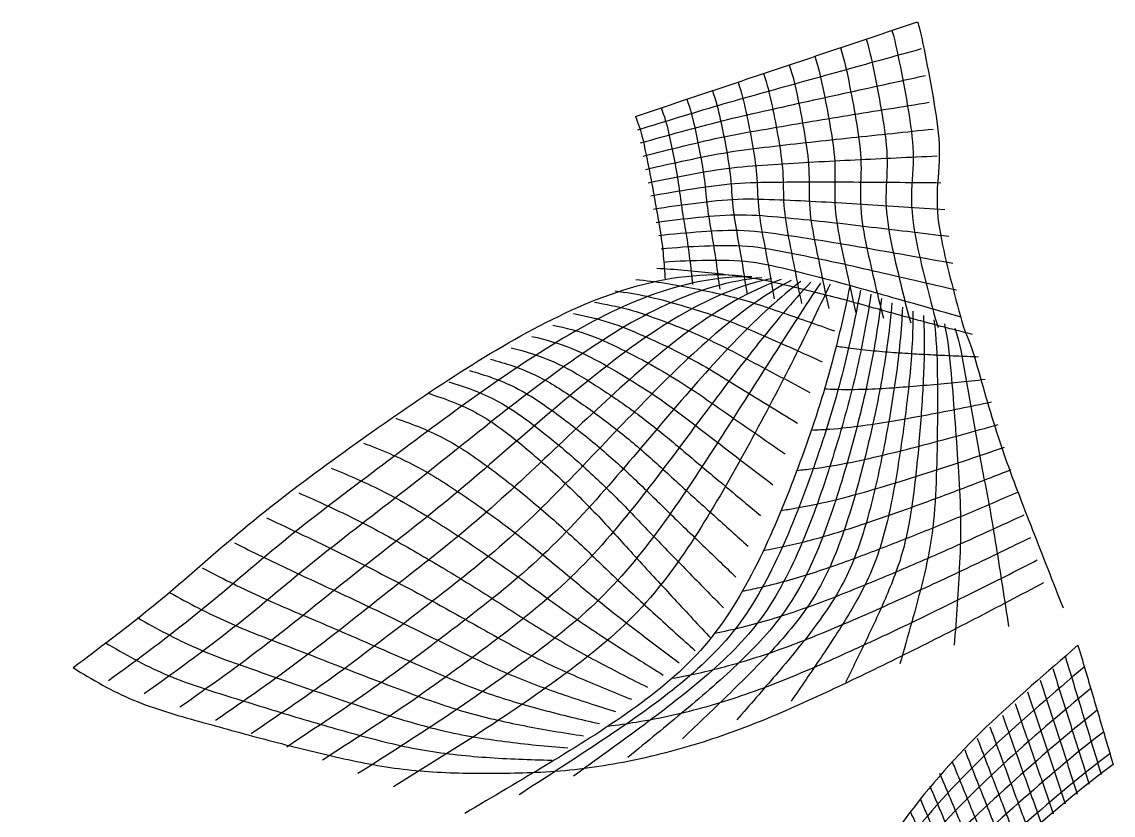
# Model space of a CAD drawing. Header units: metres. Extents: x 575 to 2055, y 2432 to 3193.
# Drawn here: x 1386 to 2055, y 2707 to 3193 of the extents above; entities that cross this region are included whole.
import ezdxf

# ---------------------------------------------------------------- set-up
doc = ezdxf.new("R2010")
doc.units = ezdxf.units.M
doc.layers.add('控制网', color=7, linetype='Continuous', true_color=0x000000)

msp = doc.modelspace()

# ---------------------------------------------------------------- linework, layer by layer
at = {"layer": '控制网'}
for points in [[(1761.78, 3134.92, 0.5), (1770.02, 3137.68, 0.5), (1786.51, 3143.21, 0.5), (1811.23, 3151.5, 0.5), (1835.96, 3159.8, 0.5), (1860.68, 3168.09, 0.5), (1885.41, 3176.38, 0.5), (1910.13, 3184.68, 0.5), (1926.61, 3190.2, 0.5), (1934.86, 3192.97, 0.5)], [(1934.86, 3192.97, 0.5), (1937.29, 3184.07, 0.5), (1940.82, 3165.94, 0.5), (1945.92, 3138.76, 0.5), (1949.41, 3111.17, 0.5), (1945.35, 3083.49, 0.5), (1949.71, 3055.97, 0.5), (1956.67, 3029.21, 0.5), (1961.16, 3011.29, 0.5), (1964.15, 3002.56, 0.5)], [(1919.12, 3187.69, 0.5), (1921.52, 3179.19, 0.5), (1924.97, 3161.86, 0.5), (1929.86, 3135.86, 0.5), (1933.3, 3109.48, 0.5), (1929.82, 3083.01, 0.5), (1934.03, 3056.69, 0.5), (1940.52, 3031.05, 0.5), (1944.67, 3013.88, 0.5), (1947.42, 3005.5, 0.5)], [(1903.39, 3182.41, 0.5), (1905.75, 3174.32, 0.5), (1909.12, 3157.79, 0.5), (1913.81, 3132.96, 0.5), (1917.19, 3107.79, 0.5), (1914.29, 3082.53, 0.5), (1918.35, 3057.41, 0.5), (1924.38, 3032.89, 0.5), (1928.17, 3016.47, 0.5), (1930.68, 3008.44, 0.5)], [(1763.37, 3126.8, 0.5), (1771.67, 3129.39, 0.5), (1788.26, 3134.46, 0.5), (1813.17, 3141.99, 0.5), (1838.01, 3148.95, 0.5), (1862.83, 3155.9, 0.5), (1887.63, 3162.78, 0.5), (1912.44, 3169.66, 0.5), (1928.98, 3174.24, 0.5), (1937.25, 3176.53, 0.5)], [(1887.65, 3177.14, 0.5), (1889.97, 3169.45, 0.5), (1893.27, 3153.71, 0.5), (1897.75, 3130.06, 0.5), (1901.07, 3106.1, 0.5), (1898.77, 3082.05, 0.5), (1902.68, 3058.13, 0.5), (1908.23, 3034.72, 0.5), (1911.68, 3019.05, 0.5), (1913.94, 3011.38, 0.5)], [(1856.19, 3166.58, 0.5), (1858.42, 3159.71, 0.5), (1861.56, 3145.57, 0.5), (1865.64, 3124.25, 0.5), (1868.85, 3102.72, 0.5), (1867.71, 3081.09, 0.5), (1871.33, 3059.57, 0.5), (1875.93, 3038.4, 0.5), (1878.68, 3024.23, 0.5), (1880.46, 3017.26, 0.5)], [(1871.92, 3171.86, 0.5), (1874.2, 3164.58, 0.5), (1877.41, 3149.64, 0.5), (1881.7, 3127.16, 0.5), (1884.96, 3104.41, 0.5), (1883.24, 3081.57, 0.5), (1887, 3058.85, 0.5), (1892.08, 3036.56, 0.5), (1895.18, 3021.64, 0.5), (1897.2, 3014.32, 0.5)], [(1764.96, 3118.69, 0.5), (1773.31, 3121.09, 0.5), (1790.02, 3125.72, 0.5), (1815.11, 3132.48, 0.5), (1840.06, 3138.11, 0.5), (1864.98, 3143.72, 0.5), (1889.86, 3149.18, 0.5), (1914.75, 3154.64, 0.5), (1931.34, 3158.28, 0.5), (1939.63, 3160.1, 0.5)], [(1840.45, 3161.3, 0.5), (1842.65, 3154.84, 0.5), (1845.71, 3141.49, 0.5), (1849.59, 3121.35, 0.5), (1852.73, 3101.02, 0.5), (1852.19, 3080.61, 0.5), (1855.65, 3060.29, 0.5), (1859.78, 3040.24, 0.5), (1862.19, 3026.82, 0.5), (1863.72, 3020.2, 0.5)], [(1824.72, 3156.03, 0.5), (1826.87, 3149.97, 0.5), (1829.85, 3137.42, 0.5), (1833.53, 3118.45, 0.5), (1836.62, 3099.33, 0.5), (1836.66, 3080.13, 0.5), (1839.97, 3061.01, 0.5), (1843.64, 3042.08, 0.5), (1845.69, 3029.4, 0.5), (1846.98, 3023.14, 0.5)], [(1808.98, 3150.75, 0.5), (1811.1, 3145.1, 0.5), (1814, 3133.34, 0.5), (1817.48, 3115.55, 0.5), (1820.51, 3097.64, 0.5), (1821.13, 3079.65, 0.5), (1824.3, 3061.73, 0.5), (1827.49, 3043.92, 0.5), (1829.2, 3031.99, 0.5), (1830.24, 3026.09, 0.5)], [(1766.54, 3110.58, 0.5), (1774.95, 3112.8, 0.5), (1791.77, 3116.97, 0.5), (1817.04, 3122.97, 0.5), (1842.11, 3127.27, 0.5), (1867.12, 3131.53, 0.5), (1892.09, 3135.57, 0.5), (1917.06, 3139.63, 0.5), (1933.7, 3142.32, 0.5), (1942.02, 3143.67, 0.5)], [(1777.51, 3140.19, 0.5), (1779.55, 3135.35, 0.5), (1782.29, 3125.2, 0.5), (1785.37, 3109.75, 0.5), (1788.28, 3094.26, 0.5), (1790.08, 3078.69, 0.5), (1792.94, 3063.18, 0.5), (1795.19, 3047.6, 0.5), (1796.21, 3037.16, 0.5), (1796.76, 3031.97, 0.5)], [(1793.25, 3145.47, 0.5), (1795.33, 3140.22, 0.5), (1798.15, 3129.27, 0.5), (1801.42, 3112.65, 0.5), (1804.39, 3095.95, 0.5), (1805.61, 3079.17, 0.5), (1808.62, 3062.46, 0.5), (1811.34, 3045.76, 0.5), (1812.7, 3034.58, 0.5), (1813.5, 3029.03, 0.5)], [(1761.78, 3134.92, 0.5), (1763.78, 3130.48, 0.5), (1766.44, 3121.12, 0.5), (1769.31, 3106.85, 0.5), (1772.17, 3092.57, 0.5), (1774.55, 3078.21, 0.5), (1777.27, 3063.9, 0.5), (1779.05, 3049.44, 0.5), (1779.71, 3039.75, 0.5), (1780.02, 3034.91, 0.5)], [(1768.13, 3102.47, 0.5), (1776.59, 3104.51, 0.5), (1793.53, 3108.23, 0.5), (1818.98, 3113.45, 0.5), (1844.16, 3116.43, 0.5), (1869.27, 3119.34, 0.5), (1894.32, 3121.97, 0.5), (1919.37, 3124.61, 0.5), (1936.07, 3126.36, 0.5), (1944.41, 3127.23, 0.5)], [(1769.72, 3094.36, 0.5), (1778.24, 3096.21, 0.5), (1795.28, 3099.48, 0.5), (1820.92, 3103.94, 0.5), (1846.21, 3105.59, 0.5), (1871.42, 3107.16, 0.5), (1896.55, 3108.36, 0.5), (1921.68, 3109.6, 0.5), (1938.43, 3110.4, 0.5), (1946.8, 3110.8, 0.5)], [(1771.31, 3086.24, 0.5), (1779.88, 3087.92, 0.5), (1797.03, 3090.74, 0.5), (1822.86, 3094.43, 0.5), (1848.26, 3094.74, 0.5), (1873.57, 3094.97, 0.5), (1898.78, 3094.76, 0.5), (1923.99, 3094.58, 0.5), (1940.79, 3094.44, 0.5), (1949.19, 3094.36, 0.5)], [(1772.89, 3078.13, 0.5), (1781.52, 3079.63, 0.5), (1798.79, 3081.99, 0.5), (1824.8, 3084.92, 0.5), (1850.31, 3083.9, 0.5), (1875.72, 3082.78, 0.5), (1901.01, 3081.16, 0.5), (1926.3, 3079.57, 0.5), (1943.16, 3078.47, 0.5), (1951.58, 3077.93, 0.5)], [(1774.48, 3070.02, 0.5), (1783.17, 3071.33, 0.5), (1800.54, 3073.25, 0.5), (1826.73, 3075.41, 0.5), (1852.36, 3073.06, 0.5), (1877.86, 3070.6, 0.5), (1903.24, 3067.55, 0.5), (1928.61, 3064.55, 0.5), (1945.52, 3062.51, 0.5), (1953.97, 3061.5, 0.5)], [(1776.07, 3061.91, 0.5), (1784.81, 3063.04, 0.5), (1802.3, 3064.5, 0.5), (1828.67, 3065.89, 0.5), (1854.41, 3062.22, 0.5), (1880.01, 3058.41, 0.5), (1905.47, 3053.95, 0.5), (1930.92, 3049.53, 0.5), (1947.88, 3046.55, 0.5), (1956.36, 3045.06, 0.5)], [(1777.66, 3053.8, 0.5), (1786.45, 3054.75, 0.5), (1804.05, 3055.76, 0.5), (1830.61, 3056.38, 0.5), (1856.47, 3051.38, 0.5), (1882.16, 3046.22, 0.5), (1907.69, 3040.35, 0.5), (1933.23, 3034.52, 0.5), (1950.24, 3030.59, 0.5), (1958.75, 3028.63, 0.5)], [(1779.25, 3045.68, 0.5), (1788.09, 3046.45, 0.5), (1805.81, 3047.01, 0.5), (1832.55, 3046.87, 0.5), (1858.52, 3040.54, 0.5), (1884.31, 3034.04, 0.5), (1909.92, 3026.74, 0.5), (1935.54, 3019.5, 0.5), (1952.61, 3014.63, 0.5), (1961.14, 3012.2, 0.5)], [(1416.93, 2797.14, 0.5), (1435.48, 2810.89, 0.5), (1472.39, 2838.73, 0.5), (1523.66, 2885.46, 0.5), (1579.26, 2926.88, 0.5), (1635.89, 2966.82, 0.5), (1694.58, 3003.68, 0.5), (1757.68, 3033.21, 0.5), (1804.22, 3039.63, 0.5), (1827.26, 3037.18, 0.5)], [(1774.88, 3041.98, 0.5), (1780.51, 3041.58, 0.5), (1791.78, 3040.89, 0.5), (1808.61, 3039.02, 0.5), (1825.46, 3037.3, 0.5), (1842.16, 3034.53, 0.5), (1858.63, 3030.53, 0.5), (1875.08, 3026.55, 0.5), (1886.01, 3023.73, 0.5), (1891.48, 3022.32, 0.5)], [(1833.26, 3036.63, 0.5), (1811.95, 3037.07, 0.5), (1768.81, 3027.69, 0.5), (1709.68, 2995.68, 0.5), (1654.24, 2957.12, 0.5), (1599.95, 2916.08, 0.5), (1545.13, 2874.94, 0.5), (1493.9, 2829.58, 0.5), (1457.2, 2802.43, 0.5), (1438.77, 2789.01, 0.5)], [(1839.26, 3036.07, 0.5), (1819.69, 3034.51, 0.5), (1779.95, 3022.17, 0.5), (1724.77, 2987.68, 0.5), (1672.59, 2947.43, 0.5), (1620.64, 2905.27, 0.5), (1566.6, 2864.42, 0.5), (1515.4, 2820.44, 0.5), (1478.92, 2793.97, 0.5), (1460.61, 2780.87, 0.5)], [(1845.27, 3035.52, 0.5), (1827.42, 3031.96, 0.5), (1791.08, 3016.65, 0.5), (1739.87, 2979.68, 0.5), (1690.94, 2937.74, 0.5), (1641.34, 2894.47, 0.5), (1588.07, 2853.91, 0.5), (1536.9, 2811.29, 0.5), (1500.65, 2785.51, 0.5), (1482.46, 2772.74, 0.5)], [(1851.27, 3034.96, 0.5), (1835.16, 3029.4, 0.5), (1802.21, 3011.13, 0.5), (1754.96, 2971.68, 0.5), (1709.29, 2928.05, 0.5), (1662.03, 2883.67, 0.5), (1609.54, 2843.39, 0.5), (1558.4, 2802.15, 0.5), (1522.37, 2777.05, 0.5), (1504.3, 2764.6, 0.5)], [(1857.28, 3034.41, 0.5), (1842.89, 3026.84, 0.5), (1813.35, 3005.61, 0.5), (1770.06, 2963.68, 0.5), (1727.64, 2918.36, 0.5), (1682.72, 2872.87, 0.5), (1631.01, 2832.87, 0.5), (1579.91, 2793, 0.5), (1544.09, 2768.59, 0.5), (1526.14, 2756.47, 0.5)], [(1863.28, 3033.86, 0.5), (1850.63, 3024.28, 0.5), (1824.48, 3000.09, 0.5), (1785.15, 2955.68, 0.5), (1745.98, 2908.66, 0.5), (1703.41, 2862.07, 0.5), (1652.48, 2822.35, 0.5), (1601.41, 2783.86, 0.5), (1565.81, 2760.13, 0.5), (1547.98, 2748.33, 0.5)], [(1869.29, 3033.3, 0.5), (1858.36, 3021.72, 0.5), (1835.61, 2994.57, 0.5), (1800.25, 2947.68, 0.5), (1764.33, 2898.97, 0.5), (1724.1, 2851.27, 0.5), (1673.95, 2811.83, 0.5), (1622.91, 2774.71, 0.5), (1587.53, 2751.66, 0.5), (1569.82, 2740.2, 0.5)], [(1875.29, 3032.75, 0.5), (1866.1, 3019.17, 0.5), (1846.75, 2989.05, 0.5), (1815.35, 2939.68, 0.5), (1782.68, 2889.28, 0.5), (1744.79, 2840.47, 0.5), (1695.42, 2801.32, 0.5), (1644.41, 2765.57, 0.5), (1609.25, 2743.2, 0.5), (1591.67, 2732.06, 0.5)], [(1881.3, 3032.19, 0.5), (1873.83, 3016.61, 0.5), (1857.88, 2983.53, 0.5), (1830.44, 2931.68, 0.5), (1801.03, 2879.59, 0.5), (1765.49, 2829.67, 0.5), (1716.89, 2790.8, 0.5), (1665.92, 2756.42, 0.5), (1630.98, 2734.74, 0.5), (1613.51, 2723.93, 0.5)], [(1762.12, 3035.01, 0.5), (1768.2, 3034.34, 0.5), (1780.35, 3033, 0.5), (1798.05, 3029.45, 0.5), (1815.63, 3025.88, 0.5), (1832.96, 3021.24, 0.5), (1849.93, 3015.34, 0.5), (1866.95, 3009.52, 0.5), (1878.25, 3005.48, 0.5), (1883.91, 3003.47, 0.5)], [(1893.31, 3031.09, 0.5), (1889.3, 3011.49, 0.5), (1880.15, 2972.49, 0.5), (1860.63, 2915.68, 0.5), (1837.73, 2860.2, 0.5), (1806.87, 2808.07, 0.5), (1759.83, 2769.76, 0.5), (1708.92, 2738.13, 0.5), (1674.42, 2717.82, 0.5), (1657.19, 2707.66, 0.5)], [(1899.75, 3028.49, 0.5), (1896.44, 3009.97, 0.5), (1888.52, 2973.01, 0.5), (1871.44, 2919.14, 0.5), (1851.31, 2866.48, 0.5), (1824.07, 2816.9, 0.5), (1782.15, 2779.91, 0.5), (1736.72, 2748.99, 0.5), (1705.92, 2729.07, 0.5), (1690.54, 2719.11, 0.5)], [(1906.19, 3025.9, 0.5), (1903.57, 3008.46, 0.5), (1896.9, 2973.54, 0.5), (1882.24, 2922.6, 0.5), (1864.89, 2872.76, 0.5), (1841.27, 2825.74, 0.5), (1804.47, 2790.06, 0.5), (1764.51, 2759.84, 0.5), (1737.42, 2740.33, 0.5), (1723.89, 2730.57, 0.5)], [(1749.37, 3028.03, 0.5), (1755.89, 3027.11, 0.5), (1768.93, 3025.11, 0.5), (1787.5, 3019.88, 0.5), (1805.81, 3014.47, 0.5), (1823.76, 3007.95, 0.5), (1841.24, 3000.16, 0.5), (1858.82, 2992.49, 0.5), (1870.49, 2987.22, 0.5), (1876.34, 2984.61, 0.5)], [(1736.62, 3021.05, 0.5), (1743.59, 3019.87, 0.5), (1757.5, 3017.22, 0.5), (1776.95, 3010.3, 0.5), (1795.99, 3003.06, 0.5), (1814.56, 2994.65, 0.5), (1832.55, 2984.97, 0.5), (1850.68, 2975.45, 0.5), (1862.73, 2968.97, 0.5), (1868.78, 2965.75, 0.5)], [(1912.63, 3023.31, 0.5), (1910.7, 3006.94, 0.5), (1905.27, 2974.07, 0.5), (1893.04, 2926.05, 0.5), (1878.48, 2879.04, 0.5), (1858.47, 2834.57, 0.5), (1826.79, 2800.2, 0.5), (1792.31, 2770.69, 0.5), (1768.92, 2751.58, 0.5), (1757.24, 2742.02, 0.5)], [(1919.07, 3020.71, 0.5), (1917.84, 3005.42, 0.5), (1913.64, 2974.59, 0.5), (1903.84, 2929.51, 0.5), (1892.06, 2885.31, 0.5), (1875.67, 2843.41, 0.5), (1849.11, 2810.35, 0.5), (1820.11, 2781.55, 0.5), (1800.42, 2762.84, 0.5), (1790.59, 2753.48, 0.5)], [(1891.48, 3022.32, 0.5), (1895.12, 3021.3, 0.5), (1902.41, 3019.24, 0.5), (1913.36, 3016.18, 0.5), (1924.3, 3013.14, 0.5), (1935.27, 3010.15, 0.5), (1946.24, 3007.2, 0.5), (1957.23, 3004.32, 0.5), (1964.57, 3002.45, 0.5), (1968.24, 3001.53, 0.5)], [(1723.86, 3014.07, 0.5), (1731.28, 3012.63, 0.5), (1746.08, 3009.34, 0.5), (1766.4, 3000.73, 0.5), (1786.17, 2991.65, 0.5), (1805.36, 2981.36, 0.5), (1823.85, 2969.79, 0.5), (1842.55, 2958.42, 0.5), (1854.97, 2950.72, 0.5), (1861.21, 2946.89, 0.5)], [(1925.51, 3018.12, 0.5), (1924.97, 3003.9, 0.5), (1922.02, 2975.12, 0.5), (1914.64, 2932.97, 0.5), (1905.64, 2891.59, 0.5), (1892.87, 2852.24, 0.5), (1871.43, 2820.49, 0.5), (1847.9, 2792.4, 0.5), (1831.92, 2774.09, 0.5), (1823.94, 2764.93, 0.5)], [(1931.95, 3015.52, 0.5), (1932.11, 3002.39, 0.5), (1930.39, 2975.65, 0.5), (1925.44, 2936.42, 0.5), (1919.22, 2897.87, 0.5), (1910.07, 2861.07, 0.5), (1893.75, 2830.64, 0.5), (1875.7, 2803.25, 0.5), (1863.42, 2785.34, 0.5), (1857.29, 2776.39, 0.5)], [(1938.39, 3012.93, 0.5), (1939.24, 3000.87, 0.5), (1938.77, 2976.17, 0.5), (1936.24, 2939.88, 0.5), (1932.8, 2904.15, 0.5), (1927.26, 2869.91, 0.5), (1916.07, 2840.79, 0.5), (1903.5, 2814.1, 0.5), (1894.92, 2796.6, 0.5), (1890.64, 2787.84, 0.5)], [(1711.11, 3007.09, 0.5), (1718.97, 3005.4, 0.5), (1734.65, 3001.45, 0.5), (1755.85, 2991.16, 0.5), (1776.35, 2980.24, 0.5), (1796.16, 2968.07, 0.5), (1815.16, 2954.6, 0.5), (1834.42, 2941.39, 0.5), (1847.22, 2932.46, 0.5), (1853.64, 2928.03, 0.5)], [(1944.83, 3010.34, 0.5), (1946.38, 2999.35, 0.5), (1947.14, 2976.7, 0.5), (1947.05, 2943.34, 0.5), (1946.38, 2910.43, 0.5), (1944.46, 2878.74, 0.5), (1938.39, 2850.93, 0.5), (1931.3, 2824.96, 0.5), (1926.42, 2807.85, 0.5), (1923.99, 2799.3, 0.5)], [(1951.27, 3007.74, 0.5), (1953.51, 2997.83, 0.5), (1955.51, 2977.23, 0.5), (1957.85, 2946.79, 0.5), (1959.96, 2916.7, 0.5), (1961.66, 2887.58, 0.5), (1960.71, 2861.08, 0.5), (1959.09, 2835.81, 0.5), (1957.92, 2819.11, 0.5), (1957.34, 2810.76, 0.5)], [(1957.71, 3005.15, 0.5), (1960.65, 2996.32, 0.5), (1963.89, 2977.75, 0.5), (1968.65, 2950.25, 0.5), (1973.55, 2922.98, 0.5), (1978.86, 2896.41, 0.5), (1983.03, 2871.23, 0.5), (1986.89, 2846.66, 0.5), (1989.42, 2830.36, 0.5), (1990.69, 2822.21, 0.5)], [(1698.35, 3000.12, 0.5), (1706.67, 2998.16, 0.5), (1723.22, 2993.56, 0.5), (1745.3, 2981.59, 0.5), (1766.52, 2968.83, 0.5), (1786.95, 2954.78, 0.5), (1806.47, 2939.42, 0.5), (1826.29, 2924.35, 0.5), (1839.46, 2914.21, 0.5), (1846.07, 2909.17, 0.5)], [(1964.15, 3002.56, 0.5), (1967.78, 2994.8, 0.5), (1972.26, 2978.28, 0.5), (1979.45, 2953.71, 0.5), (1987.13, 2929.26, 0.5), (1996.06, 2905.24, 0.5), (2005.35, 2881.37, 0.5), (2014.69, 2857.52, 0.5), (2020.92, 2841.62, 0.5), (2024.04, 2833.67, 0.5)], [(1685.6, 2993.14, 0.5), (1694.36, 2990.92, 0.5), (1711.8, 2985.67, 0.5), (1734.75, 2972.02, 0.5), (1756.7, 2957.42, 0.5), (1777.75, 2941.48, 0.5), (1797.78, 2924.23, 0.5), (1818.16, 2907.32, 0.5), (1831.7, 2895.95, 0.5), (1838.51, 2890.31, 0.5)], [(1672.85, 2986.16, 0.5), (1682.05, 2983.68, 0.5), (1700.37, 2977.78, 0.5), (1724.2, 2962.44, 0.5), (1746.88, 2946.01, 0.5), (1768.55, 2928.19, 0.5), (1789.08, 2909.05, 0.5), (1810.02, 2890.29, 0.5), (1823.94, 2877.7, 0.5), (1830.94, 2871.45, 0.5)], [(1660.09, 2979.18, 0.5), (1669.74, 2976.45, 0.5), (1688.95, 2969.9, 0.5), (1713.65, 2952.87, 0.5), (1737.06, 2934.6, 0.5), (1759.35, 2914.9, 0.5), (1780.39, 2893.86, 0.5), (1801.89, 2873.25, 0.5), (1816.18, 2859.45, 0.5), (1823.37, 2852.59, 0.5)], [(1647.34, 2972.2, 0.5), (1657.44, 2969.21, 0.5), (1677.52, 2962.01, 0.5), (1703.09, 2943.3, 0.5), (1727.24, 2923.19, 0.5), (1750.15, 2901.6, 0.5), (1771.7, 2878.68, 0.5), (1793.76, 2856.22, 0.5), (1808.42, 2841.19, 0.5), (1815.8, 2833.73, 0.5)], [(1634.58, 2965.22, 0.5), (1645.13, 2961.97, 0.5), (1666.1, 2954.12, 0.5), (1692.54, 2933.73, 0.5), (1717.41, 2911.78, 0.5), (1740.95, 2888.31, 0.5), (1763, 2863.49, 0.5), (1785.63, 2839.19, 0.5), (1800.66, 2822.94, 0.5), (1808.24, 2814.87, 0.5)], [(1614.8, 2949.94, 0.5), (1625.46, 2946.3, 0.5), (1646.75, 2937.89, 0.5), (1674.49, 2918.31, 0.5), (1700.78, 2897.34, 0.5), (1725.89, 2875.08, 0.5), (1749.69, 2851.72, 0.5), (1774.08, 2829.43, 0.5), (1790.3, 2814.7, 0.5), (1798.46, 2807.42, 0.5)], [(1595.01, 2934.66, 0.5), (1605.79, 2930.64, 0.5), (1627.4, 2921.65, 0.5), (1656.43, 2902.9, 0.5), (1684.15, 2882.89, 0.5), (1710.83, 2861.84, 0.5), (1736.37, 2839.95, 0.5), (1762.54, 2819.68, 0.5), (1779.94, 2806.47, 0.5), (1788.69, 2799.97, 0.5)], [(1575.22, 2919.38, 0.5), (1586.12, 2914.97, 0.5), (1608.05, 2905.42, 0.5), (1638.38, 2887.49, 0.5), (1667.52, 2868.45, 0.5), (1695.77, 2848.6, 0.5), (1723.06, 2828.18, 0.5), (1751, 2809.92, 0.5), (1769.58, 2798.23, 0.5), (1778.92, 2792.51, 0.5)], [(1555.44, 2904.1, 0.5), (1566.44, 2899.3, 0.5), (1588.7, 2889.19, 0.5), (1620.33, 2872.07, 0.5), (1650.89, 2854.01, 0.5), (1680.71, 2835.37, 0.5), (1709.74, 2816.41, 0.5), (1739.46, 2800.17, 0.5), (1759.22, 2789.99, 0.5), (1769.14, 2785.06, 0.5)], [(1535.65, 2888.82, 0.5), (1546.77, 2883.63, 0.5), (1569.36, 2872.95, 0.5), (1602.27, 2856.66, 0.5), (1634.25, 2839.57, 0.5), (1665.65, 2822.13, 0.5), (1696.43, 2804.64, 0.5), (1727.92, 2790.41, 0.5), (1748.86, 2781.76, 0.5), (1759.37, 2777.61, 0.5)], [(1515.86, 2873.54, 0.5), (1527.1, 2867.97, 0.5), (1550.01, 2856.72, 0.5), (1584.22, 2841.24, 0.5), (1617.62, 2825.13, 0.5), (1650.59, 2808.89, 0.5), (1683.11, 2792.87, 0.5), (1716.37, 2780.65, 0.5), (1738.5, 2773.52, 0.5), (1749.6, 2770.15, 0.5)], [(1496.08, 2858.26, 0.5), (1507.43, 2852.3, 0.5), (1530.66, 2840.48, 0.5), (1566.16, 2825.83, 0.5), (1600.99, 2810.68, 0.5), (1635.53, 2795.66, 0.5), (1669.8, 2781.1, 0.5), (1704.83, 2770.9, 0.5), (1728.15, 2765.28, 0.5), (1739.82, 2762.7, 0.5)], [(1700.73, 2732.88, 0.5), (1716.7, 2733.47, 0.5), (1748.49, 2737.2, 0.5), (1795.22, 2748.14, 0.5), (1840.41, 2764.3, 0.5), (1884.03, 2784.17, 0.5), (1927.15, 2805.08, 0.5), (1969.89, 2826.77, 0.5), (1998.13, 2841.7, 0.5), (2012.23, 2849.2, 0.5)], [(1476.29, 2842.98, 0.5), (1487.76, 2836.63, 0.5), (1511.31, 2824.25, 0.5), (1548.11, 2810.41, 0.5), (1584.36, 2796.24, 0.5), (1620.47, 2782.42, 0.5), (1656.48, 2769.33, 0.5), (1693.29, 2761.14, 0.5), (1717.79, 2757.04, 0.5), (1730.05, 2755.25, 0.5)], [(1456.5, 2827.7, 0.5), (1468.09, 2820.96, 0.5), (1491.97, 2808.02, 0.5), (1530.05, 2795, 0.5), (1567.72, 2781.8, 0.5), (1605.41, 2769.18, 0.5), (1643.17, 2757.55, 0.5), (1681.75, 2751.39, 0.5), (1707.43, 2748.81, 0.5), (1720.28, 2747.79, 0.5)], [(1436.72, 2812.42, 0.5), (1448.42, 2805.3, 0.5), (1472.62, 2791.78, 0.5), (1512, 2779.59, 0.5), (1551.09, 2767.36, 0.5), (1590.35, 2755.95, 0.5), (1629.85, 2745.78, 0.5), (1670.21, 2741.63, 0.5), (1697.07, 2740.57, 0.5), (1710.5, 2740.34, 0.5)], [(2033.18, 2810.76, 0.5), (2014.36, 2794.17, 0.5), (1975.61, 2761.98, 0.5), (1925.54, 2705.72, 0.5), (1885.05, 2640.74, 0.5), (1819.69, 2600.83, 0.5), (1753.13, 2566.18, 0.5), (1688.93, 2526.54, 0.5), (1647.12, 2498.78, 0.5), (1626.25, 2484.81, 0.5)], [(2033.18, 2810.76, 0.5), (2034.21, 2807.28, 0.5), (2036.26, 2800.31, 0.5), (2039.35, 2789.86, 0.5), (2042.44, 2779.41, 0.5), (2045.53, 2768.96, 0.5), (2048.61, 2758.51, 0.5), (2051.7, 2748.06, 0.5), (2053.76, 2741.09, 0.5), (2054.79, 2737.61, 0.5)], [(2025.46, 2803.63, 0.5), (2026.51, 2800.2, 0.5), (2028.6, 2793.34, 0.5), (2031.74, 2783.04, 0.5), (2034.88, 2772.75, 0.5), (2038.02, 2762.46, 0.5), (2041.16, 2752.17, 0.5), (2044.3, 2741.88, 0.5), (2046.4, 2735.01, 0.5), (2047.44, 2731.58, 0.5)], [(1416.93, 2797.14, 0.5), (1428.74, 2789.63, 0.5), (1453.27, 2775.55, 0.5), (1493.95, 2764.17, 0.5), (1534.46, 2752.91, 0.5), (1575.29, 2742.71, 0.5), (1616.54, 2734.01, 0.5), (1658.66, 2731.88, 0.5), (1686.71, 2732.33, 0.5), (1700.73, 2732.88, 0.5)], [(2037.11, 2797.46, 0.5), (2018.46, 2781.56, 0.5), (1980.77, 2749.94, 0.5), (1930.51, 2696.36, 0.5), (1887.99, 2635.76, 0.5), (1825.09, 2595.71, 0.5), (1761.18, 2560.01, 0.5), (1699.28, 2520.13, 0.5), (1658.35, 2493.08, 0.5), (1637.93, 2479.49, 0.5)], [(2017.75, 2796.5, 0.5), (2018.81, 2793.12, 0.5), (2020.94, 2786.36, 0.5), (2024.13, 2776.23, 0.5), (2027.33, 2766.09, 0.5), (2030.52, 2755.96, 0.5), (2033.72, 2745.83, 0.5), (2036.91, 2735.69, 0.5), (2039.04, 2728.94, 0.5), (2040.1, 2725.56, 0.5)], [(2041.04, 2784.16, 0.5), (2022.57, 2768.95, 0.5), (1985.92, 2737.9, 0.5), (1935.48, 2686.99, 0.5), (1890.93, 2630.78, 0.5), (1830.5, 2590.59, 0.5), (1769.24, 2553.85, 0.5), (1709.63, 2513.71, 0.5), (1669.58, 2487.39, 0.5), (1649.6, 2474.18, 0.5)], [(2010.03, 2789.36, 0.5), (2011.11, 2786.04, 0.5), (2013.28, 2779.39, 0.5), (2016.53, 2769.41, 0.5), (2019.77, 2759.44, 0.5), (2023.02, 2749.46, 0.5), (2026.27, 2739.49, 0.5), (2029.52, 2729.51, 0.5), (2031.68, 2722.86, 0.5), (2032.76, 2719.54, 0.5)], [(2002.31, 2782.23, 0.5), (2003.41, 2778.96, 0.5), (2005.62, 2772.41, 0.5), (2008.92, 2762.6, 0.5), (2012.22, 2752.78, 0.5), (2015.52, 2742.96, 0.5), (2018.82, 2733.15, 0.5), (2022.12, 2723.33, 0.5), (2024.32, 2716.78, 0.5), (2025.42, 2713.51, 0.5)], [(2044.96, 2770.86, 0.5), (2026.67, 2756.34, 0.5), (1991.07, 2725.87, 0.5), (1940.45, 2677.62, 0.5), (1893.86, 2625.8, 0.5), (1835.91, 2585.47, 0.5), (1777.29, 2547.68, 0.5), (1719.98, 2507.3, 0.5), (1680.82, 2481.7, 0.5), (1661.27, 2468.86, 0.5)], [(1994.6, 2775.1, 0.5), (1995.72, 2771.88, 0.5), (1997.95, 2765.44, 0.5), (2001.31, 2755.78, 0.5), (2004.66, 2746.12, 0.5), (2008.02, 2736.46, 0.5), (2011.37, 2726.8, 0.5), (2014.73, 2717.15, 0.5), (2016.96, 2710.71, 0.5), (2018.08, 2707.49, 0.5)], [(1986.88, 2767.97, 0.5), (1988.02, 2764.8, 0.5), (1990.29, 2758.47, 0.5), (1993.7, 2748.96, 0.5), (1997.11, 2739.46, 0.5), (2000.52, 2729.96, 0.5), (2003.92, 2720.46, 0.5), (2007.33, 2710.96, 0.5), (2009.6, 2704.63, 0.5), (2010.74, 2701.46, 0.5)], [(1289.24, 2760.01, 0.5), (1295.94, 2750.77, 0.5), (1312.09, 2734.59, 0.5), (1338.18, 2712.45, 0.5), (1367.27, 2694.23, 0.5), (1399.01, 2681.36, 0.5), (1430.89, 2669.02, 0.5), (1463.68, 2659.21, 0.5), (1486.03, 2654.66, 0.5), (1497.24, 2652.62, 0.5)], [(2048.89, 2757.56, 0.5), (2030.77, 2743.73, 0.5), (1996.22, 2713.83, 0.5), (1945.42, 2668.25, 0.5), (1896.8, 2620.83, 0.5), (1841.32, 2580.35, 0.5), (1785.35, 2541.52, 0.5), (1730.33, 2500.88, 0.5), (1692.05, 2476, 0.5), (1672.94, 2463.54, 0.5)], [(1979.17, 2760.83, 0.5), (1980.32, 2757.72, 0.5), (1982.63, 2751.49, 0.5), (1986.09, 2742.15, 0.5), (1989.55, 2732.81, 0.5), (1993.01, 2723.47, 0.5), (1996.48, 2714.12, 0.5), (1999.94, 2704.78, 0.5), (2002.24, 2698.55, 0.5), (2003.4, 2695.44, 0.5)], [(1971.45, 2753.7, 0.5), (1972.62, 2750.64, 0.5), (1974.97, 2744.52, 0.5), (1978.48, 2735.33, 0.5), (1982, 2726.15, 0.5), (1985.51, 2716.97, 0.5), (1989.03, 2707.78, 0.5), (1992.54, 2698.6, 0.5), (1994.89, 2692.48, 0.5), (1996.06, 2689.41, 0.5)], [(1285.72, 2746.43, 0.5), (1292.6, 2738.08, 0.5), (1308.85, 2723.44, 0.5), (1334.93, 2703.27, 0.5), (1363.73, 2686.49, 0.5), (1394.92, 2674.47, 0.5), (1426.23, 2662.9, 0.5), (1458.37, 2653.59, 0.5), (1480.22, 2649.11, 0.5), (1491.17, 2647.03, 0.5)], [(2052.82, 2744.26, 0.5), (2034.88, 2731.11, 0.5), (2001.37, 2701.79, 0.5), (1950.39, 2658.89, 0.5), (1899.74, 2615.85, 0.5), (1846.72, 2575.23, 0.5), (1793.4, 2535.35, 0.5), (1740.68, 2494.46, 0.5), (1703.28, 2470.31, 0.5), (1684.61, 2458.23, 0.5)], [(1963.74, 2746.57, 0.5), (1964.92, 2743.56, 0.5), (1967.3, 2737.54, 0.5), (1970.87, 2728.52, 0.5), (1974.44, 2719.49, 0.5), (1978.01, 2710.47, 0.5), (1981.58, 2701.44, 0.5), (1985.15, 2692.42, 0.5), (1987.53, 2686.4, 0.5), (1988.72, 2683.39, 0.5)], [(2054.79, 2737.61, 0.5), (2036.93, 2724.81, 0.5), (2003.95, 2695.78, 0.5), (1952.87, 2654.2, 0.5), (1901.21, 2613.36, 0.5), (1849.43, 2572.67, 0.5), (1797.43, 2532.27, 0.5), (1745.86, 2491.25, 0.5), (1708.89, 2467.46, 0.5), (1690.45, 2455.57, 0.5)], [(1956.02, 2739.44, 0.5), (1957.23, 2736.48, 0.5), (1959.64, 2730.57, 0.5), (1963.26, 2721.7, 0.5), (1966.89, 2712.83, 0.5), (1970.51, 2703.97, 0.5), (1974.13, 2695.1, 0.5), (1977.75, 2686.23, 0.5), (1980.17, 2680.32, 0.5), (1981.38, 2677.37, 0.5)], [(1282.2, 2732.84, 0.5), (1289.26, 2725.39, 0.5), (1305.61, 2712.3, 0.5), (1331.68, 2694.09, 0.5), (1360.18, 2678.74, 0.5), (1390.83, 2667.59, 0.5), (1421.57, 2656.78, 0.5), (1453.06, 2647.98, 0.5), (1474.41, 2643.56, 0.5), (1485.1, 2641.44, 0.5)], [(1948.3, 2732.3, 0.5), (1949.53, 2729.4, 0.5), (1951.98, 2723.59, 0.5), (1955.66, 2714.89, 0.5), (1959.33, 2706.18, 0.5), (1963.01, 2697.47, 0.5), (1966.68, 2688.76, 0.5), (1970.36, 2680.05, 0.5), (1972.81, 2674.25, 0.5), (1974.03, 2671.34, 0.5)], [(1942.33, 2724.5, 0.5), (1943.51, 2721.71, 0.5), (1945.89, 2716.14, 0.5), (1949.45, 2707.77, 0.5), (1953.02, 2699.41, 0.5), (1956.58, 2691.05, 0.5), (1960.14, 2682.69, 0.5), (1963.71, 2674.32, 0.5), (1966.08, 2668.75, 0.5), (1967.27, 2665.96, 0.5)], [(1278.69, 2719.26, 0.5), (1285.92, 2712.7, 0.5), (1302.37, 2701.15, 0.5), (1328.43, 2684.9, 0.5), (1356.64, 2671, 0.5), (1386.73, 2660.7, 0.5), (1416.91, 2650.66, 0.5), (1447.75, 2642.36, 0.5), (1468.61, 2638, 0.5), (1479.02, 2635.86, 0.5)], [(1936.35, 2716.69, 0.5), (1937.5, 2714.02, 0.5), (1939.8, 2708.68, 0.5), (1943.25, 2700.66, 0.5), (1946.7, 2692.64, 0.5), (1950.15, 2684.63, 0.5), (1953.6, 2676.61, 0.5), (1957.05, 2668.59, 0.5), (1959.35, 2663.25, 0.5), (1960.5, 2660.58, 0.5)], [(1930.37, 2708.89, 0.5), (1931.48, 2706.33, 0.5), (1933.71, 2701.22, 0.5), (1937.05, 2693.55, 0.5), (1940.38, 2685.88, 0.5), (1943.72, 2678.21, 0.5), (1947.06, 2670.54, 0.5), (1950.4, 2662.87, 0.5), (1952.62, 2657.75, 0.5), (1953.74, 2655.2, 0.5)]]:
    msp.add_open_spline(points, degree=3, dxfattribs=at)
for points, knots in [([(1884.95, 2994.19, 0.5), (1886.11, 2994.02, 0.5), (1892.01, 2993.15, 0.5), (1902.62, 2991.81, 0.5), (1916.68, 2990.52, 0.5), (1930.61, 2989.6, 0.5), (1944.5, 2988.83, 0.5), (1958.38, 2988.18, 0.5), (1967.62, 2987.83, 0.5), (1972.24, 2987.68, 0.5)], [0.7576, 0.7576, 0.7576, 0.7576, 1, 2, 3, 4, 5, 6, 7, 7, 7, 7]), ([(1877.77, 2967.95, 0.5), (1882.48, 2967.73, 0.5), (1892.98, 2967.47, 0.5), (1909.05, 2967.9, 0.5), (1925.95, 2969.06, 0.5), (1942.77, 2970.45, 0.5), (1959.53, 2972.04, 0.5), (1970.67, 2973.22, 0.5), (1976.24, 2973.83, 0.5)], [1.192557, 1.192557, 1.192557, 1.192557, 2, 3, 4, 5, 6, 7, 7, 7, 7]), ([(1869.72, 2942.72, 0.5), (1873.52, 2942.85, 0.5), (1884.17, 2943.4, 0.5), (1901.42, 2945.28, 0.5), (1921.29, 2948.52, 0.5), (1941.03, 2952.08, 0.5), (1960.68, 2955.89, 0.5), (1973.72, 2958.61, 0.5), (1980.24, 2959.98, 0.5)], [1.449004, 1.449004, 1.449004, 1.449004, 2, 3, 4, 5, 6, 7, 7, 7, 7]), ([(1860.86, 2917.99, 0.5), (1864.02, 2918.29, 0.5), (1875.1, 2919.5, 0.5), (1893.8, 2922.66, 0.5), (1916.64, 2927.97, 0.5), (1939.3, 2933.7, 0.5), (1961.83, 2939.75, 0.5), (1976.77, 2943.99, 0.5), (1984.24, 2946.14, 0.5)], [1.602682, 1.602682, 1.602682, 1.602682, 2, 3, 4, 5, 6, 7, 7, 7, 7]), ([(1851.22, 2893.47, 0.5), (1854, 2893.85, 0.5), (1865.77, 2895.65, 0.5), (1886.17, 2900.03, 0.5), (1911.98, 2907.43, 0.5), (1937.56, 2915.33, 0.5), (1962.98, 2923.61, 0.5), (1979.83, 2929.38, 0.5), (1988.24, 2932.29, 0.5)], [1.6914, 1.6914, 1.6914, 1.6914, 2, 3, 4, 5, 6, 7, 7, 7, 7]), ([(1840.36, 2868.89, 0.5), (1843.18, 2869.37, 0.5), (1856.04, 2871.76, 0.5), (1878.54, 2877.41, 0.5), (1907.32, 2886.89, 0.5), (1935.83, 2896.95, 0.5), (1964.13, 2907.47, 0.5), (1982.88, 2914.77, 0.5), (1992.24, 2918.44, 0.5)], [1.720756, 1.720756, 1.720756, 1.720756, 2, 3, 4, 5, 6, 7, 7, 7, 7]), ([(1827.45, 2843.95, 0.5), (1830.99, 2844.63, 0.5), (1845.64, 2847.7, 0.5), (1870.91, 2854.79, 0.5), (1902.66, 2866.34, 0.5), (1934.09, 2878.58, 0.5), (1965.29, 2891.33, 0.5), (1985.93, 2900.15, 0.5), (1996.24, 2904.59, 0.5)], [1.683489, 1.683489, 1.683489, 1.683489, 2, 3, 4, 5, 6, 7, 7, 7, 7]), ([(1810.48, 2818.15, 0.5), (1816.11, 2819.25, 0.5), (1833.92, 2823.22, 0.5), (1863.29, 2832.17, 0.5), (1898.01, 2845.8, 0.5), (1932.36, 2860.2, 0.5), (1966.44, 2875.19, 0.5), (1988.98, 2885.54, 0.5), (2000.24, 2890.75, 0.5)], [1.542503, 1.542503, 1.542503, 1.542503, 2, 3, 4, 5, 6, 7, 7, 7, 7]), ([(1784.27, 2790.51, 0.5), (1795.12, 2792.4, 0.5), (1819.24, 2797.7, 0.5), (1855.66, 2809.55, 0.5), (1893.35, 2825.26, 0.5), (1930.62, 2841.83, 0.5), (1967.59, 2859.05, 0.5), (1992.03, 2870.93, 0.5), (2004.24, 2876.9, 0.5)], [1.195587, 1.195587, 1.195587, 1.195587, 2, 3, 4, 5, 6, 7, 7, 7, 7]), ([(1745.18, 2761.22, 0.5), (1750.92, 2761.89, 0.5), (1771.33, 2764.81, 0.5), (1805.96, 2772.5, 0.5), (1848.03, 2786.93, 0.5), (1888.69, 2804.71, 0.5), (1928.89, 2823.45, 0.5), (1968.74, 2842.91, 0.5), (1995.08, 2856.31, 0.5), (2008.24, 2863.05, 0.5)], [0.610612, 0.610612, 0.610612, 0.610612, 1, 2, 3, 4, 5, 6, 7, 7, 7, 7])]:
    msp.add_open_spline(points, degree=3, knots=knots, dxfattribs=at)

doc.saveas('drawing.dxf')
